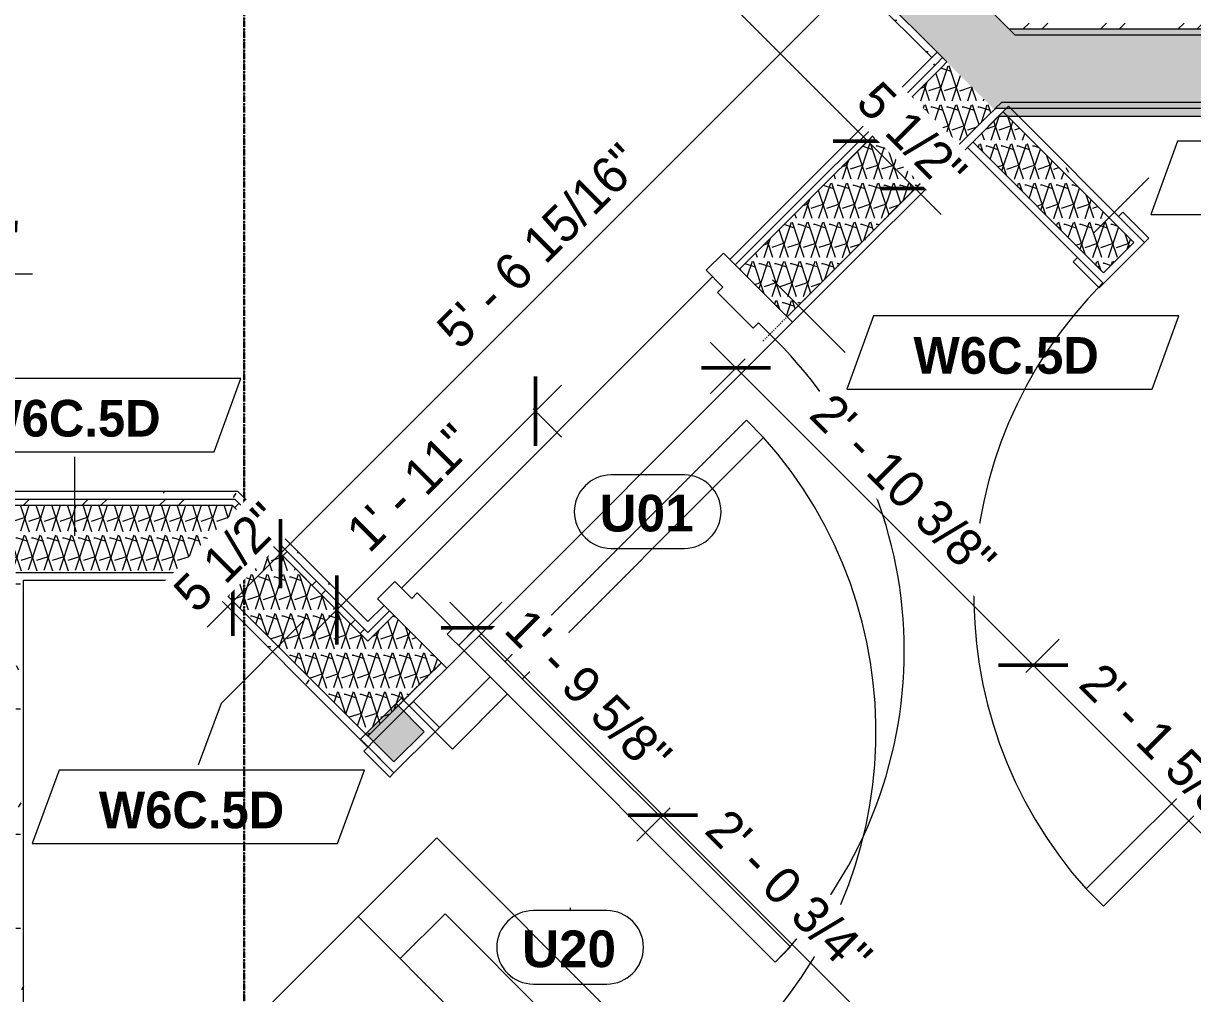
# Model space of a CAD drawing. Header units: inches. Extents: x -4058 to -1781, y 9814 to 12289.
# Drawn here: x -2518.4 to -2422.7, y 10339.6 to 10418.9 of the extents above; entities that cross this region are included whole.
import ezdxf

# ---------------------------------------------------------------- set-up
doc = ezdxf.new("R2010")
doc.units = ezdxf.units.IN
doc.header["$MEASUREMENT"] = 0
for name, pattern in [('Dash 3_32_', [0.1875, 0.09375, -0.09375]), ('Grid Line 1_2_', [0.875, 0.5, -0.125, 0.125, -0.125]), ('Grid Line 1_2__2_', [0.875, 0.5, -0.125, 0.125, -0.125])]:
    doc.linetypes.add(name, pattern=pattern)
for name, color, linetype, lineweight in [('0-1', 7, 'Continuous', 5), ('0-4', 55, 'Continuous', 9), ('A-ANNO-DIMS', 211, 'Continuous', 9), ('A-ANNO-DIMS-32', 211, 'Continuous', 9), ('A-DETL-1', 90, 'Dash 3_32_', 9), ('A-DOOR-1', 7, 'Continuous', 9), ('A-DOOR-2', 31, 'Continuous', 9), ('A-DOOR-FRAM', 31, 'Continuous', 9), ('A-DOOR-FRAM-1', 7, 'Continuous', 9), ('A-DOOR-IDEN', 31, 'Continuous', 9), ('A-WALL-1', 7, 'Continuous', 9), ('A-WALL-2', 113, 'Continuous', 9), ('A-WALL-IDEN', 211, 'Continuous', 9), ('A-WALL-PATT-1', 9, 'Continuous', 9), ('I-WALL-1', 1, 'Continuous', 5), ('I-WALL-2', 7, 'Continuous', 9), ('P-SANR-FIXT', 6, 'Continuous', 9), ('S-GRID-1', 1, 'Grid Line 1_2_', 9), ('S-GRID-2', 1, 'Grid Line 1_2__2_', 30)]:
    doc.layers.add(name, color=color, linetype=linetype, lineweight=lineweight)
doc.styles.add('Arial_B', font='arialbd.ttf', dxfattribs={"height": 3})
doc.styles.add('Century Gothic', font='ufonts.com_century-gothic.ttf', dxfattribs={"height": 3})
doc.styles.add('Century Gothic_B', font='GOTHICB.TTF', dxfattribs={"height": 3})
doc.dimstyles.new('THE_DIMENSION_STRING', dxfattribs={"dimscale": 12, "dimtxt": 3.132505, "dimasz": 0.333333, "dimexe": 0.25, "dimexo": 0.166667, "dimgap": 0.041667, "dimtad": 1, "dimdec": 4, "dimrnd": 0.0625, "dimzin": 3, "dimdsep": 46, "dimlunit": 4, "dimtxsty": 'Century Gothic', "dimblk1": 'OBLIQUE', "dimblk2": 'OBLIQUE', "dimsah": 1, "dimcen": 0.09, "dimdle": 0.25, "dimazin": 0, "dimtfac": 1, "dimtdec": 4, "dimtix": 1, "dimtmove": 0, "dimatfit": 3, "dimfxl": 1, "dimtvp": 1, "dimtfill": 1, "dimfrac": 2, "dimtolj": 1, "dimtzin": 0, "dimarcsym": 2})
doc.dimstyles.new('THE_DIMENSION_STRING_2', dxfattribs={"dimscale": 12, "dimtxt": 3.132505, "dimasz": 0.333333, "dimexe": 0.25, "dimexo": 0.166667, "dimgap": 0.041667, "dimtad": 1, "dimdec": 4, "dimrnd": 0.0625, "dimzin": 3, "dimdsep": 46, "dimlunit": 4, "dimtxsty": 'Century Gothic', "dimblk1": 'OBLIQUE', "dimblk2": 'OBLIQUE', "dimsah": 1, "dimcen": 0.09, "dimdle": 0.25, "dimazin": 0, "dimtfac": 1, "dimtdec": 4, "dimtix": 1, "dimtmove": 0, "dimatfit": 3, "dimfxl": 1, "dimtvp": 1, "dimtfill": 1, "dimfrac": 2, "dimtolj": 1, "dimtzin": 0, "dimarcsym": 2})
doc.dimstyles.new('THE_DIMENSION_STRING_5', dxfattribs={"dimscale": 12, "dimtxt": 3.132505, "dimasz": 0.333333, "dimexe": 0.25, "dimexo": 0.166667, "dimgap": 0.041667, "dimtad": 1, "dimdec": 4, "dimrnd": 0.0625, "dimzin": 3, "dimdsep": 46, "dimlunit": 4, "dimtxsty": 'Century Gothic', "dimblk1": 'OBLIQUE', "dimblk2": 'OBLIQUE', "dimsah": 1, "dimcen": 0.09, "dimdle": 0.25, "dimazin": 0, "dimtfac": 1, "dimtdec": 4, "dimtix": 1, "dimtmove": 0, "dimatfit": 3, "dimfxl": 1, "dimtvp": 1, "dimtfill": 1, "dimfrac": 2, "dimtolj": 1, "dimtzin": 0, "dimarcsym": 2})
pattern_1 = [(0, (0, 0), (10.24, 2.56), [0.422, -7.258, 0.422, -7.258, -40.96]), (0, (0, 0), (10.24, 2.56), [-15.36, 0.422, -14.938, 0.422, -7.258, -17.92]), (0, (0, 0), (10.24, 2.56), [-38.4, 0.422, -4.698, 0.422, -12.378]), (120, (3.84, 1.28), (-7.33702503, 7.58810013), [0.422, -7.258, 0.422, -7.258, -40.96]), (120, (3.84, 1.28), (-7.33702503, 7.58810013), [-15.36, 0.422, -14.938, 0.422, -7.258, -17.92]), (120, (3.84, 1.28), (-7.33702503, 7.58810013), [-38.4, 0.422, -4.698, 0.422, -12.378]), (240, (5.12, 6.4), (-2.90297497, -10.14810013), [0.422, -7.258, 0.422, -7.258, -40.96]), (240, (5.12, 6.4), (-2.90297497, -10.14810013), [-15.36, 0.422, -14.938, 0.422, -7.258, -17.92]), (240, (5.12, 6.4), (-2.90297497, -10.14810013), [-38.4, 0.422, -4.698, 0.422, -12.378])]
pattern_2 = [(45, (0, 0), (-3.1678384, 3.1678384), []), (45, (0, 4.8), (-3.1678384, 3.1678384), [])]
pattern_3 = [(161.57, (0.16, 0.16), (-1.279773737, -0.000426766), [0, -9.107, 1.011, 0]), (18.43, (-0.16, 0.16), (-1.279773737, 0.000426766), [0, -9.107, 1.011, 0]), (108.43, (0.16, 0.16), (0.639452382, -3.199964008), [3.035, -7.083]), (71.57, (-0.16, 0.16), (0.639452382, 3.199964008), [3.035, -7.083])]

# ---------------------------------------------------------------- blocks, each defined once
blk = doc.blocks.new('CTR - 1st Phase - Shell_rvt-1-UNITS PLANS - 3RD FLOOR')
at = {"layer": 'S-GRID-1'}
blk.add_line((-2500.324, 9836.18), (-2500.324, 12272.999), dxfattribs=at)
blk = doc.blocks.new('HOLLOW METAL - UNIT DOOR-2191978-UNITS PLANS - 3RD FLOOR')
at = {"layer": 'A-DOOR-1'}
for p, q in [((18, 39.875), (16.25, 39.875)), ((16.25, 39.875), (16.25, 3.875)), ((18, 3.875), (18, 39.875)), ((16.25, 3.875), (18, 3.875))]:
    blk.add_line(p, q, dxfattribs=at)
blk.add_arc((18, 3.875), 36, 90, 180, dxfattribs=at)
at = {"layer": 'A-DOOR-FRAM-1'}
for p, q in [((-18, 3.875), (-20, 3.875)), ((-20, 3.875), (-20, -4.125)), ((-18, 1.9375), (-18, 3.875)), ((18, 3.875), (18, 1.9375)), ((20, 3.875), (18, 3.875)), ((20, -4.125), (20, 3.875)), ((-17.375, 1.9375), (-18, 1.9375)), ((-17.375, -2.1875), (-17.375, 1.9375)), ((18, 1.9375), (17.375, 1.9375)), ((17.375, 1.9375), (17.375, -2.1875)), ((-18, -4.125), (-18, -2.1875)), ((-18, -2.1875), (-17.375, -2.1875)), ((17.375, -2.1875), (18, -2.1875)), ((18, -2.1875), (18, -4.125)), ((-20, -4.125), (-18, -4.125)), ((18, -4.125), (20, -4.125))]:
    blk.add_line(p, q, dxfattribs=at)
blk = doc.blocks.new('CTR - 1st Phase - Common Walls_rvt-1-UNITS PLANS - 3RD FLOOR')
at = {"layer": 'A-WALL-PATT-1'}
h = blk.add_hatch(dxfattribs=at)
h.set_pattern_fill('FP_5', color=256, style=0, pattern_type=2)
h.set_pattern_definition(pattern_3)
h.paths.add_polyline_path([(-2438.952, 10411.9), (-2435.062, 10415.789), (-2455.886, 10436.613), (-2459.776, 10432.724), (-2439.727, 10412.676)], flags=0)
h.paths.add_polyline_path([(-2488.06, 10461.009), (-2484.171, 10464.898), (-2490.181, 10470.908), (-2494.07, 10467.019), (-2489.032, 10461.981)], flags=0)
h = blk.add_hatch(dxfattribs=at)
h.set_pattern_fill('FP_63', color=256, style=0, pattern_type=2)
h.set_pattern_definition(pattern_2)
h.paths.add_polyline_path([(-2437.75, 10418.477), (-2437.043, 10418.477), (-2455.533, 10436.967), (-2455.886, 10436.613), (-2445.445, 10426.172)], flags=0)
h.paths.add_polyline_path([(-2484.171, 10464.898), (-2483.817, 10465.251), (-2489.828, 10471.262), (-2490.181, 10470.908), (-2484.966, 10465.693)], flags=0)
h = blk.add_hatch(dxfattribs=at)
h.set_pattern_fill('FP_1', color=256, style=0, pattern_type=2)
h.set_pattern_definition(pattern_1)
h.paths.add_polyline_path([(-2444.078, 10416.143), (-2443.636, 10416.585), (-2459.776, 10432.724), (-2460.217, 10432.282), (-2444.754, 10416.819)], flags=0)
h.paths.add_polyline_path([(-2488.502, 10460.567), (-2488.06, 10461.009), (-2489.386, 10462.334), (-2489.828, 10461.892), (-2489.032, 10461.097)], flags=0)
h = blk.add_hatch(dxfattribs=at)
h.set_pattern_fill('FP_63', color=256, style=0, pattern_type=2)
h.set_pattern_definition(pattern_2)
h.paths.add_polyline_path([(-2076.174, 10418.477), (-2076.174, 10418.977), (-2437.543, 10418.977), (-2437.043, 10418.477), (-2088.021, 10418.477)], flags=0)
h = blk.add_hatch(dxfattribs=at)
h.set_pattern_fill('FP_5', color=256, style=0, pattern_type=2)
h.set_pattern_definition(pattern_3)
h.paths.add_polyline_path([(-2076.174, 10412.477), (-2076.174, 10417.977), (-2437.25, 10417.977), (-2435.062, 10415.789), (-2438.375, 10412.477), (-2088.021, 10412.477)], flags=0)
h = blk.add_hatch(dxfattribs=at)
h.set_pattern_fill('FP_1', color=256, style=0, pattern_type=2)
h.set_pattern_definition(pattern_1)
h.paths.add_polyline_path([(-2489.752, 10369.585), (-2488.426, 10370.911), (-2488.868, 10371.353), (-2490.194, 10370.027)], flags=0)
h.paths.add_polyline_path([(-2460.142, 10399.196), (-2443.194, 10416.143), (-2443.636, 10416.585), (-2460.584, 10399.637)], flags=0)
h = blk.add_hatch(dxfattribs=at)
h.set_pattern_fill('FP_5', color=256, style=0, pattern_type=2)
h.set_pattern_definition(pattern_3)
h.paths.add_polyline_path([(-2486.305, 10364.547), (-2484.183, 10366.669), (-2488.072, 10370.558), (-2490.194, 10368.436), (-2487.984, 10366.227)], flags=0)
h.paths.add_polyline_path([(-2455.899, 10394.953), (-2438.952, 10411.9), (-2442.841, 10415.789), (-2459.788, 10398.842), (-2456.827, 10395.881)], flags=0)
h = blk.add_hatch(dxfattribs=at)
h.set_pattern_fill('FP_1', color=256, style=0, pattern_type=2)
h.set_pattern_definition(pattern_1)
h.paths.add_polyline_path([(-2489.752, 10360.216), (-2483.741, 10366.227), (-2484.183, 10366.669), (-2490.194, 10360.658)], flags=0)
h.paths.add_polyline_path([(-2455.457, 10394.511), (-2437.991, 10411.977), (-2438.875, 10411.977), (-2455.899, 10394.953)], flags=0)
h = blk.add_hatch(dxfattribs=at)
h.set_pattern_fill('FP_1', color=256, style=0, pattern_type=2)
h.set_pattern_definition(pattern_1)
h.paths.add_polyline_path([(-2076.174, 10411.352), (-2076.174, 10411.977), (-2437.991, 10411.977), (-2438.616, 10411.352), (-2370.221, 10411.352), (-2370.221, 10411.539), (-2322.221, 10411.539), (-2322.221, 10411.352), (-2088.021, 10411.352)], flags=0)
h = blk.add_hatch(dxfattribs=at)
h.set_pattern_fill('FP_1', color=256, style=0, pattern_type=2)
h.set_pattern_definition(pattern_1)
h.paths.add_polyline_path([(-2501.09, 10380.039), (-2501.715, 10380.664), (-2526.624, 10380.664), (-2526.624, 10380.039), (-2501.797, 10380.039)], flags=0)
h = blk.add_hatch(dxfattribs=at)
h.set_pattern_fill('FP_1', color=256, style=0, pattern_type=2)
h.set_pattern_definition(pattern_1)
h.paths.add_polyline_path([(-2490.194, 10369.143), (-2489.752, 10369.585), (-2500.831, 10380.664), (-2501.715, 10380.664), (-2491.102, 10370.051)], flags=0)
h = blk.add_hatch(dxfattribs=at)
h.set_pattern_fill('FP_63', color=256, style=0, pattern_type=2)
h.set_pattern_definition(pattern_2)
h.paths.add_polyline_path([(-2501.297, 10379.539), (-2501.797, 10380.039), (-2526.124, 10380.039), (-2526.124, 10379.539), (-2509.075, 10379.539)], flags=0)
h = blk.add_hatch(dxfattribs=at)
h.set_pattern_fill('FP_63', color=256, style=0, pattern_type=2)
h.set_pattern_definition(pattern_2)
h.paths.add_polyline_path([(-2490.194, 10368.436), (-2489.84, 10368.79), (-2501.09, 10380.039), (-2501.797, 10380.039), (-2491.196, 10369.439)], flags=0)
h = blk.add_hatch(dxfattribs=at)
h.set_pattern_fill('FP_5', color=256, style=0, pattern_type=2)
h.set_pattern_definition(pattern_3)
h.paths.add_polyline_path([(-2503.575, 10374.039), (-2509.075, 10379.539), (-2526.124, 10379.539), (-2526.124, 10374.039), (-2504.459, 10374.039)], flags=0)
h = blk.add_hatch(dxfattribs=at)
h.set_pattern_fill('FP_5', color=256, style=0, pattern_type=2)
h.set_pattern_definition(pattern_3)
h.paths.add_polyline_path([(-2490.194, 10360.658), (-2486.305, 10364.547), (-2501.297, 10379.539), (-2509.075, 10379.539), (-2490.233, 10360.698)], flags=0)
h = blk.add_hatch(dxfattribs=at)
h.set_pattern_fill('FP_1', color=256, style=0, pattern_type=2)
h.set_pattern_definition(pattern_1)
h.paths.add_polyline_path([(-2503.834, 10373.414), (-2504.459, 10374.039), (-2518.999, 10374.039), (-2518.999, 10373.414), (-2516.931, 10373.414)], flags=0)
h = blk.add_hatch(dxfattribs=at)
h.set_pattern_fill('FP_1', color=256, style=0, pattern_type=2)
h.set_pattern_definition(pattern_1)
h.paths.add_polyline_path([(-2490.194, 10359.774), (-2489.752, 10360.216), (-2503.575, 10374.039), (-2504.459, 10374.039), (-2491.117, 10360.698)], flags=0)
h = blk.add_hatch(dxfattribs=at)
h.set_pattern_fill('FP_1', color=256, style=0, pattern_type=2)
h.set_pattern_definition(pattern_1)
h.paths.add_polyline_path([(-2518.374, 10263.714), (-2518.374, 10373.414), (-2518.999, 10373.414), (-2518.999, 10263.714)], flags=0)
at = {"layer": 'I-WALL-1'}
for points in [[(-2076.174, 10417.977), (-2076.174, 10418.477), (-2437.75, 10418.477), (-2437.25, 10417.977), (-2088.021, 10417.977)], [(-2076.174, 10411.977), (-2076.174, 10412.477), (-2438.375, 10412.477), (-2438.875, 10411.977), (-2088.021, 10411.977)]]:
    blk.add_hatch(color=256, dxfattribs=at).paths.add_polyline_path(points, flags=0)
at = {"layer": 'A-WALL-1'}
for p, q in [((-2437.75, 10418.477), (-2455.886, 10436.613)), ((-2443.636, 10416.585), (-2459.776, 10432.724)), ((-2437.043, 10418.477), (-2437.75, 10418.477)), ((-2437.25, 10417.977), (-2437.75, 10418.477)), ((-2437.25, 10417.977), (-2437.75, 10418.477)), ((-2435.659, 10417.977), (-2437.25, 10417.977)), ((-2436.159, 10418.477), (-2437.043, 10418.477)), ((-2076.174, 10418.477), (-2436.159, 10418.477)), ((-2076.174, 10417.977), (-2435.659, 10417.977)), ((-2443.636, 10416.585), (-2444.078, 10416.143)), ((-2443.194, 10416.143), (-2443.636, 10416.585)), ((-2443.636, 10416.585), (-2443.194, 10416.143)), ((-2443.194, 10416.143), (-2443.636, 10415.701)), ((-2442.841, 10415.789), (-2443.194, 10416.143)), ((-2443.194, 10416.143), (-2442.841, 10415.789)), ((-2460.142, 10399.196), (-2443.636, 10415.701)), ((-2459.788, 10398.842), (-2443.283, 10415.347)), ((-2442.841, 10415.789), (-2443.283, 10415.347)), ((-2438.875, 10411.977), (-2438.375, 10412.477)), ((-2437.491, 10412.477), (-2438.375, 10412.477)), ((-2076.174, 10412.477), (-2437.491, 10412.477)), ((-2455.899, 10394.953), (-2439.393, 10411.458)), ((-2438.952, 10411.9), (-2439.393, 10411.458)), ((-2438.875, 10411.977), (-2438.952, 10411.9)), ((-2437.991, 10411.977), (-2438.875, 10411.977)), ((-2076.174, 10411.977), (-2437.991, 10411.977)), ((-2526.124, 10380.039), (-2510.459, 10380.039)), ((-2510.459, 10380.039), (-2501.797, 10380.039)), ((-2501.797, 10380.039), (-2501.09, 10380.039)), ((-2501.09, 10380.039), (-2490.194, 10369.143)), ((-2526.124, 10379.539), (-2509.959, 10379.539)), ((-2509.959, 10379.539), (-2509.075, 10379.539)), ((-2509.075, 10379.539), (-2501.297, 10379.539)), ((-2501.297, 10379.539), (-2490.194, 10368.436)), ((-2518.999, 10374.039), (-2504.459, 10374.039)), ((-2504.459, 10374.039), (-2503.575, 10374.039)), ((-2503.575, 10374.039), (-2490.194, 10360.658)), ((-2489.752, 10369.585), (-2488.426, 10370.911)), ((-2489.398, 10369.232), (-2488.072, 10370.558)), ((-2489.752, 10369.585), (-2490.194, 10369.143)), ((-2489.398, 10369.232), (-2489.84, 10368.79)), ((-2489.84, 10368.79), (-2490.194, 10368.436)), ((-2485.509, 10365.343), (-2484.183, 10366.669)), ((-2485.509, 10365.343), (-2486.305, 10364.547)), ((-2486.305, 10364.547), (-2490.194, 10360.658))]:
    blk.add_line(p, q, dxfattribs=at)
at = {"layer": 'I-WALL-2'}
for p, q in [((-2460.217, 10432.282), (-2444.078, 10416.143)), ((-2444.078, 10416.143), (-2460.584, 10399.637)), ((-2438.952, 10411.016), (-2438.616, 10411.352)), ((-2438.616, 10411.352), (-2370.221, 10411.352)), ((-2455.457, 10394.511), (-2438.952, 10411.016)), ((-2487.454, 10372.767), (-2461.998, 10398.223)), ((-2456.871, 10393.097), (-2481.09, 10368.878)), ((-2511.084, 10380.664), (-2526.624, 10380.664)), ((-2501.715, 10380.664), (-2511.084, 10380.664)), ((-2500.831, 10380.664), (-2501.715, 10380.664)), ((-2490.194, 10370.027), (-2500.831, 10380.664)), ((-2518.374, 10301.664), (-2518.374, 10373.414)), ((-2518.374, 10373.414), (-2503.834, 10373.414)), ((-2503.834, 10373.414), (-2490.194, 10359.774)), ((-2488.868, 10371.353), (-2490.194, 10370.027)), ((-2485.067, 10364.901), (-2483.741, 10366.227)), ((-2489.752, 10360.216), (-2485.067, 10364.901)), ((-2490.194, 10359.774), (-2489.752, 10360.216))]:
    blk.add_line(p, q, dxfattribs=at)
at = {"layer": '0-4', "rotation": 224.9999999999973}
blk.add_blockref('HOLLOW METAL - UNIT DOOR-2191978-UNITS PLANS - 3RD FLOOR', (-2472.339, 10383.109), dxfattribs=at)
blk = doc.blocks.new('CTR - 1st Phase - Structure_rvt-1-UNITS PLANS - 3RD FLOOR')
at = {"layer": 'S-GRID-2'}
blk.add_line((-2500.324, 9814.027), (-2500.324, 12247.501), dxfattribs=at)
blk = doc.blocks.new('SWING - SINGLE - FLUSH - SWING - FLUSH - 3-0 x 6-8 - PASSAGE-V121-UNITS PLANS - 3RD FLOOR')
at = {"layer": 'A-DOOR-2'}
for p, q in [((16, -2.375), (16, -8.732)), ((18, -2.375), (16, -2.375)), ((18, -2.375), (18, -8.732)), ((16, -10.482), (16, -38.386)), ((18, -10.482), (18, -38.386)), ((18, -38.386), (16, -38.386))]:
    blk.add_line(p, q, dxfattribs=at)
blk.add_arc((18, -2.375), 36.067, 180, 266.82115, dxfattribs=at)
at = {"layer": 'A-DOOR-FRAM'}
for p, q in [((-21, 2.375), (-21, 2.875)), ((-21, 2.875), (-18, 2.875)), ((-18, 2.875), (-18, 2.375)), ((18, 2.375), (18, 2.875)), ((18, 2.875), (21, 2.875)), ((21, 2.875), (21, 2.375)), ((-18, 2.375), (-21, 2.375)), ((21, 2.375), (18, 2.375)), ((-21, -2.375), (-18, -2.375)), ((-21, -2.875), (-21, -2.375)), ((-18, -2.375), (-18, -2.875)), ((18, -2.375), (21, -2.375)), ((18, -2.875), (18, -2.375)), ((21, -2.375), (21, -2.875)), ((-18, -2.875), (-21, -2.875)), ((21, -2.875), (18, -2.875))]:
    blk.add_line(p, q, dxfattribs=at)
blk = doc.blocks.new('Stacked Washer and Dryer - 26_x25_ - Private-1352637-UNITS PLANS - 3RD FLOOR')
at = {"layer": 'P-SANR-FIXT'}
for p, q in [((0, 13.625), (32.4375, 13.625)), ((0, 13.625), (0, -13.625)), ((23.34375, 13.625), (23.34375, -13.625)), ((32.4375, 13.625), (32.4375, -13.625)), ((23.34375, 8.75), (28.53125, 8.75)), ((28.53125, 8.75), (28.53125, -8.75)), ((28.53125, -8.75), (23.34375, -8.75)), ((32.4375, -13.625), (0, -13.625))]:
    blk.add_line(p, q, dxfattribs=at)
blk = doc.blocks.new('SWING - SINGLE - FLUSH - SWING - FLUSH - 3-0 x 6-8 - PASSAGE-3983850-UNITS PLANS - 3RD FLOOR')
at = {"layer": 'A-DOOR-2'}
for p, q in [((16, -2.375), (16, -38.386)), ((18, -2.375), (16, -2.375)), ((18, -2.375), (18, -38.386)), ((18, -38.386), (16, -38.386))]:
    blk.add_line(p, q, dxfattribs=at)
blk.add_arc((18, -2.375), 36.067, 180, 266.82115, dxfattribs=at)
at = {"layer": 'A-DOOR-FRAM'}
for p, q in [((-21, 2.375), (-21, 2.875)), ((-21, 2.875), (-18, 2.875)), ((-18, 2.875), (-18, 2.375)), ((18, 2.375), (18, 2.875)), ((18, 2.875), (21, 2.875)), ((21, 2.875), (21, 2.375)), ((-18, 2.375), (-21, 2.375)), ((21, 2.375), (18, 2.375)), ((-21, -2.375), (-18, -2.375)), ((-21, -2.875), (-21, -2.375)), ((-18, -2.375), (-18, -2.875)), ((18, -2.375), (21, -2.375)), ((18, -2.875), (18, -2.375)), ((21, -2.375), (21, -2.875)), ((-18, -2.875), (-21, -2.875)), ((21, -2.875), (18, -2.875))]:
    blk.add_line(p, q, dxfattribs=at)
blk = doc.blocks.new('Wall Tag - Arch Wall-3956453-UNITS PLANS - 3RD FLOOR')
at = {"layer": 'A-WALL-IDEN'}
for p, q in [((-0.3561, 0.0937), (-0.4244, -0.0937)), ((0.4244, 0.0937), (-0.3561, 0.0937)), ((0.3561, -0.0937), (0.4244, 0.0937)), ((-0.4244, -0.0937), (0.3561, -0.0937))]:
    blk.add_line(p, q, dxfattribs=at)
blk = doc.blocks.new('DIMBLOCK255-UNITS PLANS - 3RD FLOOR')
at = {"layer": 'A-ANNO-DIMS-32'}
for p, q in [((-2483.488, 10371.631), (-2466.063, 10354.206)), ((-2482.769, 10368.108), (-2479.246, 10371.631)), ((-2481.367, 10369.51), (-2482.769, 10368.108)), ((-2465.478, 10354.792), (-2468.185, 10352.085)), ((-2466.063, 10354.206), (-2465.478, 10354.792))]:
    blk.add_line(p, q, dxfattribs=at)
at = {"layer": 'A-ANNO-DIMS-32', "lineweight": 50}
for p, q in [((-2481.367, 10369.51), (-2484.196, 10369.51)), ((-2481.367, 10369.51), (-2478.539, 10369.51)), ((-2466.063, 10354.206), (-2468.892, 10354.206)), ((-2466.063, 10354.206), (-2463.235, 10354.206))]:
    blk.add_line(p, q, dxfattribs=at)
at = {"layer": 'A-ANNO-DIMS-32', "color": 0, "insert": (-2477.059, 10371.347), "char_height": 3, "width": 21.77837, "attachment_point": 1, "rotation": 315, "line_spacing_factor": 0.984502, "style": 'Century Gothic', "bg_fill": 3, "box_fill_scale": 1.25, "bg_fill_color": 256, "bg_fill_true_color": 13158600, "bg_fill_transparency": 0}
blk.add_mtext('1\' - 9 5/8"', dxfattribs=at)
blk = doc.blocks.new('_Oblique')
at = {"color": 0, "linetype": 'ByBlock', "lineweight": -2}
blk.add_line((-0.5, -0.5), (0.5, 0.5), dxfattribs=at)
blk = doc.blocks.new('DIMBLOCK256-UNITS PLANS - 3RD FLOOR')
at = {"layer": 'A-ANNO-DIMS-32'}
for p, q in [((-2465.478, 10354.792), (-2468.185, 10352.085)), ((-2466.063, 10354.206), (-2465.478, 10354.792)), ((-2466.063, 10354.206), (-2448.564, 10336.707)), ((-2454.739, 10330.532), (-2446.443, 10338.828)), ((-2448.564, 10336.707), (-2454.739, 10330.532))]:
    blk.add_line(p, q, dxfattribs=at)
at = {"layer": 'A-ANNO-DIMS-32', "lineweight": 50}
for p, q in [((-2466.063, 10354.206), (-2468.892, 10354.206)), ((-2466.063, 10354.206), (-2463.235, 10354.206)), ((-2448.564, 10336.707), (-2451.392, 10336.707)), ((-2448.564, 10336.707), (-2445.736, 10336.707))]:
    blk.add_line(p, q, dxfattribs=at)
at = {"layer": 'A-ANNO-DIMS-32', "color": 0, "insert": (-2460.658, 10354.946), "char_height": 3, "width": 21.77837, "attachment_point": 1, "rotation": 315, "line_spacing_factor": 0.984502, "style": 'Century Gothic', "bg_fill": 3, "box_fill_scale": 1.25, "bg_fill_color": 256, "bg_fill_true_color": 13158600, "bg_fill_transparency": 0}
blk.add_mtext('2\' - 0 3/4"', dxfattribs=at)
blk = doc.blocks.new('DIMBLOCK272-UNITS PLANS - 3RD FLOOR')
at = {"layer": 'A-ANNO-DIMS-32'}
for p, q in [((-2436.365, 10365.877), (-2433.658, 10368.585)), ((-2435.779, 10366.463), (-2436.365, 10365.877)), ((-2417.657, 10348.342), (-2435.779, 10366.463)), ((-2409.748, 10356.251), (-2419.779, 10346.22)), ((-2417.657, 10348.342), (-2409.748, 10356.251))]:
    blk.add_line(p, q, dxfattribs=at)
at = {"layer": 'A-ANNO-DIMS-32', "lineweight": 50}
for p, q in [((-2435.779, 10366.463), (-2438.607, 10366.463)), ((-2435.779, 10366.463), (-2432.95, 10366.463)), ((-2417.657, 10348.342), (-2420.486, 10348.342)), ((-2417.657, 10348.342), (-2414.829, 10348.342))]:
    blk.add_line(p, q, dxfattribs=at)
at = {"layer": 'A-ANNO-DIMS-32', "color": 0, "insert": (-2430.062, 10366.892), "char_height": 3, "width": 21.77837, "attachment_point": 1, "rotation": 315, "line_spacing_factor": 0.984502, "style": 'Century Gothic', "bg_fill": 3, "box_fill_scale": 1.25, "bg_fill_color": 256, "bg_fill_true_color": 13158600, "bg_fill_transparency": 0}
blk.add_mtext('2\' - 1 5/8"', dxfattribs=at)
blk = doc.blocks.new('DIMBLOCK273-UNITS PLANS - 3RD FLOOR')
at = {"layer": 'A-ANNO-DIMS-32'}
for p, q in [((-2435.779, 10366.463), (-2462.205, 10392.889)), ((-2459.327, 10391.525), (-2462.205, 10388.647)), ((-2460.084, 10390.768), (-2459.327, 10391.525)), ((-2436.365, 10365.877), (-2433.658, 10368.585)), ((-2435.779, 10366.463), (-2436.365, 10365.877))]:
    blk.add_line(p, q, dxfattribs=at)
at = {"layer": 'A-ANNO-DIMS-32', "lineweight": 50}
for p, q in [((-2460.084, 10390.768), (-2462.912, 10390.768)), ((-2460.084, 10390.768), (-2457.255, 10390.768)), ((-2435.779, 10366.463), (-2438.607, 10366.463)), ((-2435.779, 10366.463), (-2432.95, 10366.463))]:
    blk.add_line(p, q, dxfattribs=at)
at = {"layer": 'A-ANNO-DIMS-32', "color": 0, "insert": (-2452.102, 10388.931), "char_height": 3, "width": 24.5827, "attachment_point": 1, "rotation": 315, "line_spacing_factor": 0.984502, "style": 'Century Gothic', "bg_fill": 3, "box_fill_scale": 1.25, "bg_fill_color": 256, "bg_fill_true_color": 13158600, "bg_fill_transparency": 0}
blk.add_mtext('2\' - 10 3/8"', dxfattribs=at)
blk = doc.blocks.new('DIMBLOCK1146-UNITS PLANS - 3RD FLOOR')
at = {"layer": 'A-ANNO-DIMS-32'}
for p, q in [((-2526.124, 10379.039), (-2526.124, 10401.47)), ((-2520.624, 10379.039), (-2520.624, 10401.47)), ((-2526.124, 10398.47), (-2517.624, 10398.47)), ((-2526.124, 10398.47), (-2526.124, 10379.039)), ((-2520.624, 10398.47), (-2520.624, 10379.039))]:
    blk.add_line(p, q, dxfattribs=at)
at = {"layer": 'A-ANNO-DIMS-32', "lineweight": 50}
for p, q in [((-2526.124, 10398.47), (-2524.124, 10400.47)), ((-2520.624, 10398.47), (-2518.624, 10400.47)), ((-2526.124, 10398.47), (-2528.124, 10396.47)), ((-2520.624, 10398.47), (-2522.624, 10396.47))]:
    blk.add_line(p, q, dxfattribs=at)
at = {"layer": 'A-ANNO-DIMS-32', "color": 0, "insert": (-2529.017, 10402.815), "char_height": 3, "width": 13.54435, "attachment_point": 1, "line_spacing_factor": 0.984502, "style": 'Century Gothic', "bg_fill": 3, "box_fill_scale": 1.25, "bg_fill_color": 256, "bg_fill_true_color": 13158600, "bg_fill_transparency": 0}
blk.add_mtext('5 1/2"', dxfattribs=at)
blk = doc.blocks.new('DIMBLOCK1148-UNITS PLANS - 3RD FLOOR')
at = {"layer": 'A-ANNO-DIMS-32'}
for p, q in [((-2496.061, 10457.25), (-2498.768, 10454.543)), ((-2496.647, 10456.664), (-2496.061, 10457.25)), ((-2496.647, 10456.664), (-2449.306, 10409.324)), ((-2448.72, 10409.91), (-2451.427, 10407.203)), ((-2449.306, 10409.324), (-2448.72, 10409.91))]:
    blk.add_line(p, q, dxfattribs=at)
at = {"layer": 'A-ANNO-DIMS-32', "lineweight": 50}
for p, q in [((-2496.647, 10456.664), (-2499.475, 10456.664)), ((-2496.647, 10456.664), (-2493.818, 10456.664)), ((-2449.306, 10409.324), (-2452.135, 10409.324)), ((-2449.306, 10409.324), (-2446.478, 10409.324))]:
    blk.add_line(p, q, dxfattribs=at)
at = {"layer": 'A-ANNO-DIMS-32', "color": 0, "insert": (-2477.973, 10444.136), "char_height": 3, "width": 27.38704, "attachment_point": 1, "rotation": 315, "line_spacing_factor": 0.984502, "style": 'Century Gothic', "bg_fill": 3, "box_fill_scale": 1.25, "bg_fill_color": 256, "bg_fill_true_color": 13158600, "bg_fill_transparency": 0}
blk.add_mtext('5\' - 6 15/16"', dxfattribs=at)
blk = doc.blocks.new('DIMBLOCK1149-UNITS PLANS - 3RD FLOOR')
at = {"layer": 'A-ANNO-DIMS-32', "lineweight": 50}
for p, q in [((-2449.306, 10409.324), (-2452.135, 10409.324)), ((-2449.306, 10409.324), (-2446.478, 10409.324)), ((-2445.417, 10405.435), (-2448.246, 10405.435)), ((-2445.417, 10405.435), (-2442.589, 10405.435))]:
    blk.add_line(p, q, dxfattribs=at)
at = {"layer": 'A-ANNO-DIMS-32'}
for p, q in [((-2448.72, 10409.91), (-2451.427, 10407.203)), ((-2449.306, 10409.324), (-2448.72, 10409.91)), ((-2449.306, 10409.324), (-2443.296, 10403.313)), ((-2444.831, 10406.021), (-2447.538, 10403.313)), ((-2445.417, 10405.435), (-2444.831, 10406.021))]:
    blk.add_line(p, q, dxfattribs=at)
at = {"layer": 'A-ANNO-DIMS-32', "color": 0, "insert": (-2448.28, 10414.442), "char_height": 3, "width": 13.54435, "attachment_point": 1, "rotation": 315, "line_spacing_factor": 0.984502, "style": 'Century Gothic', "bg_fill": 3, "box_fill_scale": 1.25, "bg_fill_color": 256, "bg_fill_true_color": 13158600, "bg_fill_transparency": 0}
blk.add_mtext('5 1/2"', dxfattribs=at)
blk = doc.blocks.new('DIMBLOCK1150-UNITS PLANS - 3RD FLOOR')
at = {"layer": 'A-ANNO-DIMS-32', "lineweight": 50}
for p, q in [((-2497.343, 10375.585), (-2497.343, 10378.414)), ((-2497.343, 10375.585), (-2497.343, 10372.757)), ((-2501.232, 10371.696), (-2501.232, 10374.525)), ((-2501.232, 10371.696), (-2501.232, 10368.868))]:
    blk.add_line(p, q, dxfattribs=at)
at = {"layer": 'A-ANNO-DIMS-32'}
for p, q in [((-2497.928, 10376.171), (-2495.221, 10373.464)), ((-2497.343, 10375.585), (-2497.928, 10376.171)), ((-2503.353, 10369.575), (-2497.343, 10375.585)), ((-2501.817, 10372.282), (-2499.11, 10369.575)), ((-2501.232, 10371.696), (-2501.817, 10372.282))]:
    blk.add_line(p, q, dxfattribs=at)
at = {"layer": 'A-ANNO-DIMS-32', "color": 0, "insert": (-2506.35, 10372.723), "char_height": 3, "width": 13.54435, "attachment_point": 1, "rotation": 45, "line_spacing_factor": 0.984502, "style": 'Century Gothic', "bg_fill": 3, "box_fill_scale": 1.25, "bg_fill_color": 256, "bg_fill_true_color": 13158600, "bg_fill_transparency": 0}
blk.add_mtext('5 1/2"', dxfattribs=at)
blk = doc.blocks.new('DIMBLOCK1151-UNITS PLANS - 3RD FLOOR')
at = {"layer": 'A-ANNO-DIMS-32', "lineweight": 50}
for p, q in [((-2449.99, 10422.938), (-2449.99, 10425.767)), ((-2449.99, 10422.938), (-2449.99, 10420.11)), ((-2497.343, 10375.585), (-2497.343, 10378.414)), ((-2497.343, 10375.585), (-2497.343, 10372.757))]:
    blk.add_line(p, q, dxfattribs=at)
at = {"layer": 'A-ANNO-DIMS-32'}
for p, q in [((-2497.343, 10375.585), (-2449.99, 10422.938)), ((-2450.575, 10423.524), (-2447.868, 10420.817)), ((-2449.99, 10422.938), (-2450.575, 10423.524)), ((-2497.928, 10376.171), (-2495.221, 10373.464)), ((-2497.343, 10375.585), (-2497.928, 10376.171))]:
    blk.add_line(p, q, dxfattribs=at)
at = {"layer": 'A-ANNO-DIMS-32', "color": 0, "insert": (-2484.808, 10394.265), "char_height": 3, "width": 27.38704, "attachment_point": 1, "rotation": 45, "line_spacing_factor": 0.984502, "style": 'Century Gothic', "bg_fill": 3, "box_fill_scale": 1.25, "bg_fill_color": 256, "bg_fill_true_color": 13158600, "bg_fill_transparency": 0}
blk.add_mtext('5\' - 6 15/16"', dxfattribs=at)
blk = doc.blocks.new('DIMBLOCK1175-UNITS PLANS - 3RD FLOOR')
at = {"layer": 'A-ANNO-DIMS-32', "lineweight": 50}
for p, q in [((-2476.472, 10387.242), (-2476.472, 10390.071)), ((-2476.472, 10387.242), (-2476.472, 10384.414)), ((-2492.736, 10370.979), (-2492.736, 10373.807)), ((-2492.736, 10370.979), (-2492.736, 10368.15))]:
    blk.add_line(p, q, dxfattribs=at)
at = {"layer": 'A-ANNO-DIMS-32'}
for p, q in [((-2474.351, 10389.363), (-2494.857, 10368.857)), ((-2476.67, 10387.44), (-2474.351, 10385.121)), ((-2476.472, 10387.242), (-2476.67, 10387.44)), ((-2492.15, 10370.393), (-2494.857, 10373.1)), ((-2492.736, 10370.979), (-2492.15, 10370.393))]:
    blk.add_line(p, q, dxfattribs=at)
at = {"layer": 'A-ANNO-DIMS-32', "color": 0, "insert": (-2492.212, 10377.647), "char_height": 3, "width": 15.39402, "attachment_point": 1, "rotation": 45, "line_spacing_factor": 0.984502, "style": 'Century Gothic', "bg_fill": 3, "box_fill_scale": 1.25, "bg_fill_color": 256, "bg_fill_true_color": 13158600, "bg_fill_transparency": 0}
blk.add_mtext('1\' - 11"', dxfattribs=at)
blk = doc.blocks.new('Door Tag - Type Mark-2601225-UNITS PLANS - 3RD FLOOR')
at = {"layer": 'A-DOOR-IDEN'}
for p, q in [((0.09375, 0.09375), (-0.09375, 0.09375)), ((-0.09375, -0.09375), (0.09375, -0.09375))]:
    blk.add_line(p, q, dxfattribs=at)
for centre, start, end in [((-0.09375, 0), 90, 270), ((0.09375, 0), 270, 90)]:
    blk.add_arc(centre, 0.09375, start, end, dxfattribs=at)

msp = doc.modelspace()

# ---------------------------------------------------------------- hatches: boundary and pattern name
at = {"layer": 'A-WALL-PATT-1'}
h = msp.add_hatch(dxfattribs=at)
h.set_pattern_fill('FP_1', color=256, style=0, pattern_type=2)
h.set_pattern_definition(pattern_1)
h.paths.add_polyline_path([(-2397.93931, 10371.41849), (-2397.49736, 10371.86043), (-2401.21162, 10375.57469), (-2402.891, 10373.89531), (-2402.44906, 10373.45337), (-2401.21162, 10374.69081)], flags=0)
h.paths.add_polyline_path([(-2428.34684, 10399.35116), (-2426.66746, 10401.03054), (-2437.80245, 10412.16552), (-2438.24439, 10411.72358), (-2427.55135, 10401.03054), (-2428.78878, 10399.7931)], flags=0)
h = msp.add_hatch(dxfattribs=at)
h.set_pattern_fill('FP_5', color=256, style=0, pattern_type=2)
h.set_pattern_definition(pattern_3)
h.paths.add_polyline_path([(-2399.97224, 10368.50168), (-2397.49736, 10370.97655), (-2401.21162, 10374.69081), (-2403.68649, 10372.21593), (-2400.41418, 10368.94362)], flags=0)
h.paths.add_polyline_path([(-2430.02622, 10398.55566), (-2427.55135, 10401.03054), (-2438.24439, 10411.72358), (-2440.71927, 10409.24871), (-2431.14881, 10399.67825)], flags=0)
h = msp.add_hatch(dxfattribs=at)
h.set_pattern_fill('FP_1', color=256, style=0, pattern_type=2)
h.set_pattern_definition(pattern_1)
h.paths.add_polyline_path([(-2400.85612, 10368.50168), (-2400.41418, 10368.94362), (-2403.68649, 10372.21593), (-2402.44906, 10373.45337), (-2402.891, 10373.89531), (-2404.57038, 10372.21593), (-2402.40577, 10370.05132)], flags=0)
h.paths.add_polyline_path([(-2430.02622, 10397.67178), (-2428.34684, 10399.35116), (-2428.78878, 10399.7931), (-2430.02622, 10398.55566), (-2440.71927, 10409.24871), (-2441.16121, 10408.80676), (-2431.14881, 10398.79436)], flags=0)
h = msp.add_hatch(dxfattribs=at)
h.set_pattern_fill('FP_5', color=256, style=0, pattern_type=2)
h.set_pattern_definition(pattern_3)
h.paths.add_polyline_path([(-2364.37374, 10234.8634), (-2364.37374, 10239.81315), (-2459.24517, 10334.68458), (-2461.72005, 10332.20971), (-2364.99874, 10235.4884)], flags=0)
h.paths.add_polyline_path([(-2488.05978, 10358.54944), (-2485.5849, 10361.02431), (-2487.89372, 10363.33313), (-2490.3686, 10360.85826), (-2490.20816, 10360.69783)], flags=0)
h = msp.add_hatch(dxfattribs=at)
h.set_pattern_fill('FP_1', color=256, style=0, pattern_type=2)
h.set_pattern_definition(pattern_1)
h.paths.add_polyline_path([(-2364.99874, 10240.43815), (-2364.99874, 10241.32203), (-2459.24517, 10335.56847), (-2460.92455, 10333.88909), (-2460.48261, 10333.44715), (-2459.24517, 10334.68458), (-2419.78392, 10295.22333)], flags=0)
h.paths.add_polyline_path([(-2486.3804, 10359.34493), (-2484.70102, 10361.02431), (-2487.45178, 10363.77507), (-2487.89372, 10363.33313), (-2485.5849, 10361.02431), (-2486.82234, 10359.78688)], flags=0)
h = msp.add_hatch(dxfattribs=at)
h.set_pattern_fill('FP_1', color=256, style=0, pattern_type=2)
h.set_pattern_definition(pattern_1)
h.paths.add_polyline_path([(-2364.99874, 10234.60452), (-2364.99874, 10235.4884), (-2425.74759, 10296.23725), (-2426.18953, 10295.79531), (-2425.61755, 10295.22333)], flags=0)
h.paths.add_polyline_path([(-2428.6644, 10298.27018), (-2428.22246, 10298.71212), (-2456.15318, 10326.64284), (-2456.59512, 10326.2009), (-2429.10634, 10298.71212)], flags=0)
h.paths.add_polyline_path([(-2459.06999, 10328.67577), (-2458.62805, 10329.11771), (-2461.72005, 10332.20971), (-2460.48261, 10333.44715), (-2460.92455, 10333.88909), (-2462.60393, 10332.20971), (-2459.51194, 10329.11771)], flags=0)
h.paths.add_polyline_path([(-2488.05978, 10357.66556), (-2486.3804, 10359.34493), (-2486.82234, 10359.78688), (-2488.05978, 10358.54944), (-2490.3686, 10360.85826), (-2490.81054, 10360.41632)], flags=0)

# ---------------------------------------------------------------- linework, layer by layer
at = {"layer": 'A-DETL-1'}
for p, q in [((-2444.51464, 10406.33722), (-2457.91237, 10392.93948)), ((-2484.18325, 10366.69373), (-2488.07234, 10362.80464))]:
    msp.add_line(p, q, dxfattribs=at)
at = {"layer": 'A-DOOR-IDEN'}
msp.add_line((-2473.65247, 10346.61701), (-2473.65247, 10346.39269), dxfattribs=at)
at = {"layer": 'A-WALL-2'}
for p, q in [((-2437.80245, 10412.16552), (-2441.16121, 10408.80676)), ((-2426.66746, 10401.03054), (-2437.80245, 10412.16552)), ((-2427.55135, 10401.03054), (-2438.24439, 10411.72358)), ((-2440.71927, 10409.24871), (-2430.02622, 10398.55566)), ((-2441.16121, 10408.80676), (-2430.02622, 10397.67178)), ((-2430.02622, 10397.67178), (-2426.66746, 10401.03054)), ((-2430.02622, 10398.55566), (-2427.55135, 10401.03054)), ((-2487.45178, 10363.77507), (-2490.81054, 10360.41632)), ((-2485.5849, 10361.02431), (-2487.89372, 10363.33313)), ((-2484.70102, 10361.02431), (-2487.45178, 10363.77507)), ((-2490.3686, 10360.85826), (-2488.05978, 10358.54944)), ((-2488.05978, 10357.66556), (-2484.70102, 10361.02431)), ((-2488.05978, 10358.54944), (-2485.5849, 10361.02431)), ((-2490.81054, 10360.41632), (-2488.05978, 10357.66556))]:
    msp.add_line(p, q, dxfattribs=at)
at = {"layer": 'A-WALL-IDEN'}
for p, q in [((-2430.81018, 10401.81449), (-2426.30713, 10406.31755)), ((-2457.10679, 10397.9877), (-2451.16464, 10392.04555)), ((-2514.16916, 10377.0394), (-2514.16916, 10383.49435)), ((-2495.42415, 10370.13133), (-2502.20932, 10363.34617)), ((-2502.20932, 10363.34617), (-2504.0653, 10358.30053))]:
    msp.add_line(p, q, dxfattribs=at)

# ---------------------------------------------------------------- block references
at = {"layer": '0-1'}
for name in ['CTR - 1st Phase - Shell_rvt-1-UNITS PLANS - 3RD FLOOR', 'CTR - 1st Phase - Structure_rvt-1-UNITS PLANS - 3RD FLOOR', 'CTR - 1st Phase - Common Walls_rvt-1-UNITS PLANS - 3RD FLOOR']:
    msp.add_blockref(name, (0, 0), dxfattribs=at)
at = {"layer": 'A-DOOR-2'}
for name, p, rotation in [('SWING - SINGLE - FLUSH - SWING - FLUSH - 3-0 x 6-8 - PASSAGE-3983850-UNITS PLANS - 3RD FLOOR', (-2415.61892, 10386.62323), 314.9999999999333), ('SWING - SINGLE - FLUSH - SWING - FLUSH - 3-0 x 6-8 - PASSAGE-V121-UNITS PLANS - 3RD FLOOR', (-2473.65247, 10346.61701), 134.9999999999737)]:
    msp.add_blockref(name, p, dxfattribs=dict(at, rotation=rotation))
at = {"layer": 'A-WALL-IDEN', "xscale": 31.99999999999999, "yscale": 31.99999999999999, "zscale": 31.99999999999999}
for p in [(-2412.57542, 10406.31755), (-2437.43293, 10392.04555), (-2514.16916, 10386.91237), (-2504.0653, 10354.88251)]:
    msp.add_blockref('Wall Tag - Arch Wall-3956453-UNITS PLANS - 3RD FLOOR', p, dxfattribs=at)
at = {"layer": 'P-SANR-FIXT', "rotation": 45.00000000003374}
msp.add_blockref('Stacked Washer and Dryer - 26_x25_ - Private-1352637-UNITS PLANS - 3RD FLOOR', (-2497.86682, 10319.77835), dxfattribs=at)

# ---------------------------------------------------------------- texts
at = {"layer": 'A-DOOR-IDEN', "insert": (-2477.58436, 10344.77255), "char_height": 3, "width": 9.393, "attachment_point": 1, "style": 'Arial_B'}
msp.add_mtext('U20', dxfattribs=at)
at = {"layer": 'A-WALL-IDEN', "char_height": 3, "width": 19.594, "attachment_point": 1, "style": 'Century Gothic_B'}
for insert in [(-2445.56854, 10393.29308), (-2522.30476, 10388.1599), (-2512.20091, 10356.13005)]:
    msp.add_mtext('W6C.5D', dxfattribs=dict(at, insert=insert))

# ---------------------------------------------------------------- next in the draw order: dimensions: what is measured, and where the dimension line sits
at = {"layer": 'A-ANNO-DIMS'}
for base, p1, p2, angle, dimstyle, override, picture, middle in [((-2449.30617, 10409.32386), (-2494.64663, 10458.66433), (-2447.30617, 10411.32386), 315, 'THE_DIMENSION_STRING_5', {"dimpost": '<>', "dimfxl": 66.949524}, 'DIMBLOCK1148-UNITS PLANS - 3RD FLOOR', (-2471.3913, 10434.5792)), ((-2497.34258, 10375.58529), (-2503.23166, 10373.6962), (-2499.34258, 10377.58529), 45, 'THE_DIMENSION_STRING_5', {"dimpost": '<>', "dimfxl": 5.5}, 'DIMBLOCK1150-UNITS PLANS - 3RD FLOOR', (-2500.87222, 10375.22584)), ((-2466.06337, 10354.20612), (-2484.18325, 10366.69373), (-2464.06337, 10356.20612), 315, 'THE_DIMENSION_STRING', {"dimpost": '<>', "dimfxl": 22.689198}, 'DIMBLOCK255-UNITS PLANS - 3RD FLOOR', (-2472.13014, 10363.44309)), ((-2435.778905, 10366.463251), (-2408.333486, 10357.665555), (-2437.778905, 10364.463251), 315, 'THE_DIMENSION_STRING_2', {"dimpost": '<>', "dimfxl": 30.219883}, 'DIMBLOCK272-UNITS PLANS - 3RD FLOOR', (-2425.133024, 10358.987574))]:
    dim = msp.add_linear_dim(base=base, p1=p1, p2=p2, angle=angle, dimstyle=dimstyle, override=override, dxfattribs=at)
    dim.commit()
    dim.dimension.update_dxf_attribs({"geometry": picture, "text_midpoint": middle})
dim = msp.add_linear_dim(base=(-2520.62374, 10398.47019), p1=(-2526.12374, 10377.0394), p2=(-2520.62374, 10377.0394), dimstyle='THE_DIMENSION_STRING_5', override={"dimpost": '<>', "dimfxl": 5.5}, dxfattribs=at)
dim.commit()
dim.dimension.update_dxf_attribs({"geometry": 'DIMBLOCK1146-UNITS PLANS - 3RD FLOOR', "text_midpoint": (-2523.37374, 10400.71186)})

# ---------------------------------------------------------------- next in the draw order: dimensions: what is measured, and where the dimension line sits
for base, p1, p2, dimstyle, override, picture, middle in [((-2445.41708, 10405.43478), (-2447.30617, 10411.32386), (-2443.41708, 10407.43478), 'THE_DIMENSION_STRING_5', {"dimpost": '<>', "dimfxl": 5.5}, 'DIMBLOCK1149-UNITS PLANS - 3RD FLOOR', (-2445.77652, 10408.96442)), ((-2460.08375, 10390.7681), (-2437.7789, 10364.46325), (-2457.91237, 10392.93948), 'THE_DIMENSION_STRING_2', {"dimpost": '<>', "dimfxl": 34.874809}, 'DIMBLOCK273-UNITS PLANS - 3RD FLOOR', (-2446.34623, 10380.20078)), ((-2448.56407, 10336.70682), (-2464.06337, 10356.20612), (-2456.15318, 10329.11771), 'THE_DIMENSION_STRING', {"dimpost": '<>', "dimfxl": 28.219722}, 'DIMBLOCK256-UNITS PLANS - 3RD FLOOR', (-2455.72862, 10347.04157))]:
    dim = msp.add_linear_dim(base=base, p1=p1, p2=p2, angle=315, dimstyle=dimstyle, override=override, dxfattribs=at)
    dim.commit()
    dim.dimension.update_dxf_attribs({"geometry": picture, "text_midpoint": middle})

# ---------------------------------------------------------------- next in the draw order: block references
at = {"layer": 'A-DOOR-IDEN', "xscale": 31.99999999999999, "yscale": 31.99999999999999, "zscale": 31.99999999999999}
msp.add_blockref('Door Tag - Type Mark-2601225-UNITS PLANS - 3RD FLOOR', (-2473.65247, 10343.39269), dxfattribs=at)

# ---------------------------------------------------------------- next in the draw order: dimensions: what is measured, and where the dimension line sits
at = {"layer": 'A-ANNO-DIMS'}
dim = msp.add_linear_dim(base=(-2449.98955, 10422.93831), p1=(-2499.34258, 10377.58529), p2=(-2451.98955, 10424.93831), angle=45, dimstyle='THE_DIMENSION_STRING_5', override={"dimpost": '<>', "dimfxl": 66.967291}, dxfattribs=at)
dim.commit()
dim.dimension.update_dxf_attribs({"geometry": 'DIMBLOCK1151-UNITS PLANS - 3RD FLOOR', "text_midpoint": (-2475.25116, 10400.8469)})

# ---------------------------------------------------------------- next in the draw order: block references
at = {"layer": 'A-DOOR-IDEN', "xscale": 31.99999999999999, "yscale": 31.99999999999999, "zscale": 31.99999999999999}
msp.add_blockref('Door Tag - Type Mark-2601225-UNITS PLANS - 3RD FLOOR', (-2467.30908, 10379.01816), dxfattribs=at)

# ---------------------------------------------------------------- next in the draw order: texts
at = {"layer": 'A-DOOR-IDEN', "insert": (-2471.24097, 10380.39801), "char_height": 3, "width": 9.393, "attachment_point": 1, "style": 'Arial_B'}
msp.add_mtext('U01', dxfattribs=at)

# ---------------------------------------------------------------- next in the draw order: dimensions: what is measured, and where the dimension line sits
at = {"layer": 'A-ANNO-DIMS'}
dim = msp.add_linear_dim(base=(-2492.73591, 10370.97862), p1=(-2475.25603, 10386.02565), p2=(-2490.73591, 10368.97862), angle=45, dimstyle='THE_DIMENSION_STRING_5', override={"dimpost": '<>', "dimfxl": 23.026679}, dxfattribs=at)
dim.commit()
dim.dimension.update_dxf_attribs({"geometry": 'DIMBLOCK1175-UNITS PLANS - 3RD FLOOR', "text_midpoint": (-2486.0184, 10380.52457)})

doc.saveas('drawing.dxf')
